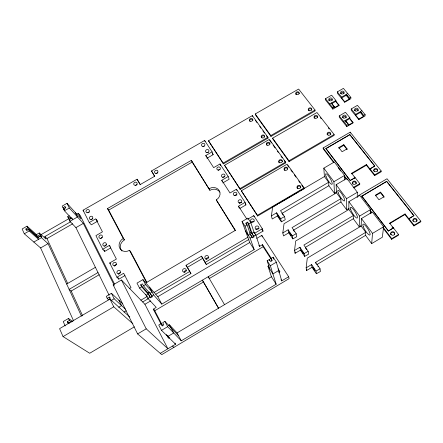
<?xml version="1.0" encoding="UTF-8"?>
<svg xmlns="http://www.w3.org/2000/svg" width="443" height="443" viewBox="0 0 443 443"><rect width="100%" height="100%" fill="white"/><g stroke="black" fill="none" stroke-linecap="round" stroke-linejoin="round"><path stroke-width="0.66" d="M344.709 101.724L349.289 99.077L349.289 98.274L346.188 94.509L341.614 97.15L341.631 97.947L344.709 101.724L344.715 102.244L350.845 98.695L350.85 97.366L343.425 88.373L337.322 91.889L337.361 93.229L344.715 102.244M366.433 164.552L366.405 165.211L351.648 173.889L351.653 173.246L366.433 164.552L369.916 168.966L374.745 166.125L349.793 134.589L325.91 148.516L350.23 180.561L354.544 178.025M349.865 118.525L349.87 117.749L345.457 112.289L339.244 115.894L339.277 117.179L346.786 126.582L353.027 122.949L353.032 122.445L349.865 118.525L345.224 121.221M350.219 133.038L350.219 132.175L323.146 147.951L323.207 148.782L333.629 162.498M350.23 180.561L325.91 148.516M351.244 108.934L351.233 110.235L358.841 119.566L365.065 115.944L365.121 114.648L357.435 105.34L351.244 108.934L355.679 114.372L355.668 115.152L358.852 119.056L358.841 119.566M360.984 225.725L359.229 226.772L353.304 218.759L353.348 215.558L348.862 209.506L348.857 201.681L359.655 195.291L370.525 209.578L370.243 213.676M350.23 180.412L355.081 177.704L351.653 173.246M357.219 197.617L357.357 192.268L346.814 178.413L336.159 184.681L336.481 192.81L340.833 198.685L340.922 202.014L346.67 209.794L348.979 208.42M358.852 119.056L363.498 116.354L360.297 112.461L360.32 111.675L355.679 114.372M358.858 196.155L358.88 195.396L387.027 178.75L420.85 221.173L420.673 221.893L413.917 225.947L404.93 214.534L405.035 213.947L408.845 218.776L413.895 215.63L386.639 181.348L361.804 196.188L388.356 231.03L393.423 227.879L388.356 231.03M355.087 177.554L359.766 183.646L359.744 184.426L353.807 187.926M359.229 226.772L359.6 216.073L348.857 201.681M363.498 116.354L363.531 115.573L360.32 111.675M361.139 226.063L361.449 218.549L372.397 212.036L383.599 226.766L382.353 237.221L371.677 243.611L365.58 235.36L365.757 232.293L361.139 226.063L307.281 258.136L306.146 267.832L306.617 270.535L312.033 267.301L311.623 264.565L306.146 267.832M369.916 168.966L374.756 165.97L349.793 134.589M350.219 132.175L381.196 171.004L381.118 171.806L374.623 175.638L374.684 174.847L369.927 168.811M371.677 243.611L372.524 233.378L361.449 218.549M384.053 197.301L380.493 192.744L380.554 192.124L375.404 195.175L378.953 199.754L384.125 196.686L380.554 192.124M413.867 215.769L386.639 181.348M306.617 270.535L306.777 269.161M295.11 253.302L294.523 250.45L299.922 247.244L300.454 250.129L295.11 253.302L295.276 251.962M294.523 250.45L295.708 241.003L348.862 209.506M282.8 232.929L288.127 229.784L288.775 232.808L283.503 235.925L282.8 232.929L284.041 223.726L336.481 192.81M271.393 215.885L276.654 212.795L277.407 215.951L272.207 219.008L271.393 215.885L272.683 206.914L324.426 176.563L323.816 168.152L334.327 161.994L344.549 175.439L344.615 180.019M393.423 227.879L398.545 234.541L398.423 235.233L391.629 239.303L391.734 238.627L383.416 227.685M408.845 218.776L413.895 215.63M413.917 225.947L414.078 225.232L420.85 221.173M329.742 104.011L331.298 102.931L334.354 106.735M343.624 121.376L345.213 120.28L348.375 124.223M315.798 263.43L315.654 262.328L365.757 232.293M316.607 264.731L365.58 235.36M391.734 238.627L398.545 234.541M305.565 247.249L353.304 218.759M160.255 353.342L175.561 344.211L174.979 343.109M175.561 344.211L161.507 330.345L158.749 325.035L160.942 323.733L162.049 325.849L163.81 324.802L162.703 322.692L164.896 321.391L167.681 326.679L181.265 340.811L276.166 284.207L270.335 265.728L267.157 260.761L269.294 259.493L270.568 261.47L272.279 260.456L271.005 258.479L273.143 257.211L276.343 262.162L281.726 280.89L288.664 276.748L261.813 235.394L256.768 238.367M372.524 233.378L383.599 226.766M405.035 213.947L389.652 223.134L393.401 228.012M389.574 223.709L404.93 214.534M353.348 215.558L303.898 245.045L308.178 251.342L308.621 254.193L304.673 256.386L300.454 250.129M359.6 216.073L370.525 209.578M278.736 270.485L272.927 273.94L267.998 266.215L269.034 265.601M169.37 337.488L168.357 338.092L166.474 334.476M168.323 325.383L169.381 324.758L177.067 332.909L271.426 276.742L267.998 266.215M278.73 272.395L279.915 271.692L278.06 268.818M340.833 198.685L292.048 227.624L296.201 233.732L296.766 236.728L292.867 238.877L288.775 232.808M293.238 230.321L340.922 202.014M137.623 333.922L146.229 328.828L167.914 348.774L144.916 304.286L121.437 280.004L113.148 284.849L137.623 333.922L161.75 354.627L289.135 278.614L288.664 276.748M375.354 195.789L380.493 192.744M161.507 330.345L167.681 326.679M270.335 265.728L276.343 262.162M324.426 176.563L328.656 182.261L280.519 210.674L284.55 216.599L285.226 219.734L281.383 221.843L277.407 215.951M281.831 213.498L328.867 185.717L328.656 182.261M353.226 187.511L359.766 183.646M374.684 174.847L381.196 171.004M161.125 324.226L153.267 309.159L156.241 307.403L147.829 298.327L145.681 294.207M149.551 287.202L153.627 294.916L161.789 304.125L254.177 249.57L250.085 238.118L245.45 230.853M258.911 245.317L259.587 246.369L262.489 244.658L271.387 258.463M218.515 308.073L203.492 281.958L154.773 310.742L153.267 309.159M262.489 244.658L263.142 246.712L209.317 278.514L208.243 276.692L224.523 304.662M346.67 209.794L346.581 198.636L357.357 192.268M134.384 326.829L89.702 353.254L63.056 336.591L59.578 328.656L109.991 299.103L129.827 317.05M361.804 196.188L386.623 181.503M63.056 336.591L113.768 306.805L132.872 323.744M155.803 294.257L190.922 273.575L186.021 265.268L201.493 256.181L206.333 264.499L248.861 239.458M118.741 307.254L121.554 305.598L118.907 300.271M186.021 265.268L187.378 267.351L202.717 258.335L201.493 256.181M336.73 191.919L334.448 193.264L333.922 181.685L344.549 175.439M140.658 284.849C143.172 289.716 148.134 292.873 150.542 297.812L152.193 296.843C149.778 291.915 144.883 288.709 142.364 283.847L140.658 284.849L148.012 292.978L149.651 292.015M249.509 233.278L251.115 232.337L247.582 222.126L245.92 223.1L246.369 224.374M148.377 294.196L146.312 295.415L139.556 288.088L136.981 283.132L142.939 279.638L157.835 296.672L161.789 304.125M150.027 293.227L152.093 292.009L145.537 284.578L142.939 279.638M245.92 223.1L247.111 224.955L250.356 234.197L248.34 235.383L245.029 226.179L242.061 221.539L247.864 218.133L250.86 222.763L254.415 233.361M250.6 234.978L252.416 237.813L254.022 236.867L251.967 233.251L253.983 232.066L255.738 234.79L259.587 246.369M140.863 300.21L147.397 296.367M153.931 292.518L189.587 271.537M205.131 262.389L248.019 237.143M254.575 233.289L262.317 228.732L253.767 215.647L247.692 219.207M124.057 312.055L126.255 310.764M147.829 298.327L149.9 297.109M151.556 296.134L153.627 294.916M250.085 238.118L252.106 236.933L250.356 234.197M253.723 235.981L255.738 234.79M142.712 301.965L148.665 298.46M255.949 235.283L263.037 231.108L262.317 228.732M144.916 304.286L150.609 300.93M157.835 296.672L249.708 242.531L242.061 221.539M72.918 321.568L68.493 318.462L63.227 321.552L65.171 325.926M122.75 303.865L111.453 293.305L106.242 296.361L107.195 298.316L108.712 299.678M70.116 322.067L68 323.307L67.281 321.701L69.396 320.461L71.6 322M107.195 298.316L109.283 297.092L110.257 297.973M107.959 299.883L110.052 298.654L109.283 297.092M129.583 288.454L131.017 287.612L123.669 273.27L116.913 277.213L109.709 262.959L116.393 259.072L109.382 245.4L102.776 249.226L95.909 235.632L102.444 231.855L95.754 218.803L89.287 222.524L83.057 210.198L137.081 179.216L140.409 184.786M111.248 300.481L114.156 298.776L125.369 309.12M257.638 215.996L257.422 215.298L304.125 187.91L287.119 164.143L241.33 190.8L257.638 215.996L277.689 204.234M278.868 203.542L298.92 191.78M300.099 191.088L304.23 188.663L304.125 187.91M139.556 288.088L141.694 286.837M143.405 285.829L145.537 284.578M245.029 226.179L247.111 224.955M251.967 233.251L248.778 223.981L250.86 222.763M325.921 148.676L349.793 134.75M343.796 145.348L338.851 148.239L338.834 147.563L343.785 144.667L347.057 148.854L347.063 149.529L343.796 145.348L343.785 144.667M239.198 208.072L238.528 206.189L245.084 202.362L236.49 189.211L230 192.982L221.782 180.251L228.206 176.53L219.999 163.976L213.648 167.642L205.801 155.487L212.086 151.871L204.638 140.475L151.512 170.943L154.762 176.547M116.913 277.213L118.824 279.173L124.965 275.585M240.017 208.354L245.926 204.899L245.084 202.362M347.057 148.854L342.09 151.755L338.834 147.563M349.87 117.749L345.219 120.452L348.375 124.389L348.375 125.153L353.032 122.445M355.668 115.152L360.297 112.461M66.66 284.029L95.417 267.317M346.786 126.582L346.78 125.319L348.375 124.389M363.531 115.573L365.121 114.648M240.161 189.382L239.912 188.64L285.619 162.044L269.388 139.368L224.557 165.272L240.161 189.382L285.763 162.841L285.619 162.044M289.08 161.595L288.947 160.792L334.122 134.5L316.966 112.522L272.644 138.138L272.816 138.975L289.08 161.595L334.155 135.359L334.122 134.5M97.992 272.561L69.119 289.362L71.19 291.04L82.642 315.842M71.19 291.04L99.243 274.699M332.843 109.116L332.787 107.821L334.36 106.913L331.309 103.103L335.888 100.456L331.624 95.179L325.505 98.711L325.577 100.024L332.843 109.116L338.989 105.561L338.978 105.041L335.916 101.253L335.888 100.456M349.289 98.274L350.85 97.366M338.978 105.041L334.387 107.699L334.36 106.913M102.776 249.226L104.753 251.369L110.711 247.914M222.796 182.909L229.158 179.216L228.206 176.53M223.41 163.882L223.134 163.102L267.882 137.258L252.383 115.601L208.476 140.791L223.41 163.882L268.059 138.089L267.882 137.258M270.972 136.411L270.795 135.569L315.023 110.03L298.648 89.054L255.246 113.956L255.445 114.826L270.972 136.411L315.095 110.922L315.023 110.03M335.916 101.253L331.342 103.895L331.309 103.103M341.631 97.947L346.193 95.311L346.188 94.509M73.527 320.71L40.618 247.942L24.287 233.782L22.15 228.965L27.051 226.163L36.459 234.618L39.311 232.985L45.95 239.043L44.821 236.584L70.742 221.705M44.821 236.584L46.975 238.561L72.669 223.804M121.947 250.998A7.636 6.662 -37.7 0 1 124.405 239.884L123.248 238.456L107.477 208.564L191.376 160.327L209.899 190.296A7.47 6.595 -23 0 1 219.839 192.124M40.618 247.942L48.071 243.65L81.44 316.119M71.96 218.05L69.13 219.678L69.933 221.328L75.925 227.636L83.317 223.383L114.05 284.91M107.477 208.564L108.685 210.104L192.157 162.088L191.376 160.327M97.742 221.135L91.33 224.828L89.287 222.524M206.909 158.273L213.144 154.685L212.086 151.871M28.435 229.247L26.469 230.371L25.855 228.998L27.82 227.874L37.218 236.291L40.075 234.657L41.587 236.811L40.684 235.997L37.827 237.631L28.435 229.247L29.205 230.969L38.591 239.314L37.827 237.631M72.231 218.604L72.774 219.7L64.457 210.796L63.631 209.113L65.581 208L64.922 206.659L62.978 207.773L62.158 206.1L67.015 203.326L81.063 218.875L78.273 213.282L76.484 214.312M24.287 233.782L29.205 230.969M64.457 210.796L69.329 208.011L83.317 223.383M69.728 220.099L67.685 216.721L69.379 215.752M68.488 218.36L70.753 217.064M40.695 234.834L68.731 218.759M37.417 237.514L40.972 235.477M69.302 219.224L71.655 217.878M33.823 242.05L41.454 237.675L48.071 243.65M69.933 221.328L77.497 216.987L75.216 212.402M312.033 267.301L316.38 273.746L320.383 271.515L320.062 268.812L315.654 262.328M316.38 273.746L316.014 271.066L320.062 268.812M304.673 256.386L304.186 253.557L308.178 251.342M292.867 238.877L292.264 235.903L296.201 233.732M281.383 221.843L280.668 218.731L284.55 216.599M361.903 110.756L360.325 111.503L363.537 115.401M347.744 93.606L346.182 94.331L349.289 98.097M67.281 321.701L69.451 323.191M67.53 283.099L46.975 238.561M25.855 228.998L27.339 230.31M172.504 346.038L173.9 347.378M113.148 284.849L114.128 285.807M160.942 323.733L162.863 325.688M109.709 262.959L110.49 263.784M164.896 321.391L178.634 335.86M69.13 219.678L69.944 220.536M67.685 216.721L68.61 217.701M62.978 207.773L64.368 209.268M63.631 209.113L64.556 210.109M64.922 206.659L65.83 207.645M78.273 213.282L80.177 215.409L114.46 283.935M109.382 245.4L110.152 246.264M83.057 210.198L83.888 211.145M96.153 219.268L97.344 220.669M123.248 238.456A7.675 6.684 -37.6 0 0 119.754 248.241A7.675 6.684 -37.6 0 0 129.506 250.328L130.646 251.702L146.926 282.545M346.193 95.311L349.289 99.077M337.322 91.889L341.614 97.15M335.55 101.297L338.989 105.561M350.086 119.305L352.191 121.908M332.865 105.794L334.005 107.223M345.618 121.714L346.404 122.694M325.505 98.711L332.787 107.821M339.244 115.894L346.78 125.319M408.872 218.637L414.078 225.232M366.405 165.211L374.623 175.638M320.378 117.688L321.214 118.763M328.307 127.861L329.143 128.935M354.079 177.05L354.887 178.103M392.105 226.999L392.947 228.095M361.809 196.044L388.373 230.897M323.146 147.951L334.011 162.238M338.186 167.731L340.695 171.026M344.455 175.971L347.378 179.819M370.11 210.17L371.771 212.363M344.46 176.757L346.127 178.95M370.055 210.901L371.716 213.089M382.918 227.835L391.629 239.303M323.816 168.152L333.922 181.685M336.159 184.681L346.581 198.636M328.867 185.717L334.448 193.264M255.246 113.956L270.795 135.569M272.644 138.138L288.947 160.792M255.367 120.346L256.957 122.561M259.731 126.443L260.921 128.11M262.904 130.879L264.488 133.099M266.476 135.874L268.059 138.089M269.565 140.198L271.542 142.956M273.121 145.166L275.097 147.929M277.468 151.24L278.254 152.348M281.023 156.213L282.208 157.869M284.179 160.632L285.763 162.841M287.651 165.488L288.836 167.144M290.813 169.902L292.391 172.111M294.362 174.869L295.941 177.078M298.704 180.938L299.889 182.594M301.86 185.351L303.438 187.561M282.39 213.991L282.634 214.34M293.942 230.986L294.196 231.34M276.654 212.795L280.668 218.731M288.127 229.784L292.264 235.903M299.922 247.244L304.186 253.557M311.623 264.565L316.014 271.066M208.476 140.791L223.134 163.102M224.557 165.272L239.912 188.64M241.33 190.8L257.422 215.298M212.407 153.549L213.144 154.685M245.184 203.758L245.926 204.899M261.929 229.413L263.037 231.108M238.528 206.189L246.768 218.953M247.582 222.126L248.778 223.981M263.142 246.712L271.614 259.864M278.243 270.152L279.716 272.439M251.115 232.337L254.022 236.867M280.978 279.727L281.726 280.89M249.708 242.531L254.177 249.57M271.426 276.742L276.166 284.207M209.19 188.635A7.509 6.617 -23 0 1 219.196 190.496A7.509 6.617 -23 0 1 216.256 199.871L235.416 230.327L146.489 282.512L129.506 250.328M192.157 162.088L209.899 190.296M235.283 230.665L216.256 199.871M203.492 281.958L202.368 280.164L218.521 308.234M282.894 214.739L283.143 215.16M151.512 170.943L154.64 176.275L140.143 184.604L137.081 179.216M202.717 258.335L206.333 264.499M187.378 267.351L190.922 273.575M177.067 332.909L181.265 340.811M169.381 324.758L173.717 332.964L167.753 336.514L167.155 335.362M108.685 210.104L124.405 239.884M150.603 293.825L152.193 296.843M148.012 292.978L150.542 297.812M154.175 309.596L162.753 326.031M167.864 335.816L169.143 338.258M121.437 280.004L146.229 328.828M104.133 250.14L104.753 251.369M117.888 277.329L118.824 279.173M67.015 203.326L69.329 208.011M111.453 293.305L114.156 298.776M75.925 227.636L109.1 295.176M109.991 299.103L113.768 306.805M39.311 232.985L40.075 234.657M40.684 235.997L41.454 237.675M36.459 234.618L37.218 236.291M27.051 226.163L27.82 227.874M68.493 318.462L69.396 320.461M205.801 155.487L206.466 157.16M204.638 140.475L205.081 141.622M221.782 180.251L222.392 181.846M219.999 163.976L220.603 165.627M252.106 236.933L252.416 237.813M236.49 189.211L236.939 190.512M267.157 260.761L269.842 269.1M253.767 215.647L254.16 216.876M261.813 235.394L262.306 236.977M269.294 259.493L269.698 260.783M271.005 258.479L271.792 261.065M273.143 257.211L273.719 259.161M252.383 115.601L252.593 116.465M118.818 274.211A1.888 1.661 -41.9 0 1 120.756 272.373M114.743 266.188A1.877 1.639 -41 0 1 116.67 264.366M104.902 246.175A1.844 1.589 -39.2 0 1 106.702 244.841M101.01 238.517A1.833 1.567 -38.6 0 1 102.35 237.276M91.734 219.446A1.8 1.517 -37.3 0 1 92.842 218.632M135.984 185.263A1.761 1.495 -30.9 0 1 137.219 184.725M156.589 173.429A1.755 1.495 -28.1 0 1 157.819 172.897M207.523 152.614A1.75 1.495 -21.4 0 1 208.387 152.348M218.382 170.195A1.778 1.545 -20.8 0 1 220.082 169.675M222.984 177.294A1.789 1.567 -20.5 0 1 224.695 176.774M234.735 195.413A1.822 1.617 -19.6 0 1 236.905 195.025M251.386 222.624A1.866 1.694 -17.8 0 1 254.088 221.439M239.259 203.204A1.833 1.639 -19.2 0 1 241.74 202.457M206.023 259.52A1.888 1.733 -30.1 0 1 208.841 257.859M184.011 272.046A1.899 1.739 -35.6 0 1 186.326 270.69M88.345 212.784A1.789 1.501 -36.8 0 1 89.447 211.981M255.976 229.718A1.877 1.717 -17.1 0 1 259.089 228.782M203.514 146.434A1.739 1.479 -21.6 0 1 204.373 146.168M249.647 121.21A1.733 1.456 -15.6 0 1 250.86 119.311A1.733 1.456 -15.6 0 1 252.964 120.186M261.37 137.441A1.766 1.506 -14.4 0 1 264.626 136.444M266.603 145.116A1.778 1.523 -13.8 0 1 267.821 143.15A1.778 1.523 -13.8 0 1 269.997 144.075M279.129 162.886A1.805 1.573 -12.2 0 1 279.948 160.582A1.805 1.573 -12.2 0 1 282.396 161.468M284.461 170.411A1.822 1.595 -11.4 0 1 285.281 168.08A1.822 1.595 -11.4 0 1 287.756 168.982M297.403 188.663A1.855 1.645 -9.1 0 1 298.444 186.182A1.855 1.645 -9.1 0 1 300.825 187.627M295.952 94.619A1.739 1.434 -10.7 0 1 297.109 92.759A1.739 1.434 -10.7 0 1 299.258 93.595M308.328 110.34A1.766 1.473 -9.2 0 1 310.022 108.723A1.766 1.473 -9.2 0 1 311.85 110.058M314.214 118.226A1.783 1.495 -8.4 0 1 315.604 116.243A1.783 1.495 -8.4 0 1 317.686 117.567M327.178 134.7A1.816 1.539 -6.5 0 1 328.9 133.033A1.816 1.539 -6.5 0 1 330.799 134.434M305.377 247.947A1.949 0.282 58.8 0 1 306.074 248.816M306.346 249.237A1.949 0.282 58.8 0 1 306.611 249.675M317.858 266.149A1.988 0.288 58.5 0 1 318.14 266.581M340.667 93.672A1.778 1.456 -6.3 0 1 342.301 92.454A1.778 1.456 -6.3 0 1 344.084 93.39M328.872 100.483A1.772 1.467 -7.2 0 1 330.517 99.26A1.772 1.467 -7.2 0 1 332.289 100.201M354.616 110.717A1.811 1.506 -4.3 0 1 356.504 109.465A1.811 1.506 -4.3 0 1 358.193 110.822M342.644 117.666A1.805 1.512 -5.3 0 1 344.543 116.409A1.805 1.512 -5.3 0 1 346.216 117.783M373.742 171.031A1.91 1.65 0.8 0 1 375.747 169.265A1.91 1.65 0.8 0 1 377.519 171.219M352.501 184.039A1.905 1.667 -1 0 1 354.178 181.835A1.905 1.667 -1 0 1 356.166 183.812M412.854 220.946A2.027 1.778 9.6 0 1 414.919 219.064A2.027 1.778 9.6 0 1 416.852 221.201M390.754 234.707A2.016 1.8 8.7 0 1 392.47 232.342A2.016 1.8 8.7 0 1 394.624 234.519M301.279 250.173L303.333 253.479L301.279 250.173M312.957 267.478C314.657 272.201 316.335 270.917 312.957 267.478M278.093 215.708L279.954 218.953L278.093 215.708M289.567 232.697C290.791 236.861 292.889 236.529 289.567 232.697M118.558 273.924A1.905 1.672 -41.7 0 0 120.352 271.188A1.905 1.672 -41.7 0 0 117.234 271.321A1.905 1.672 -41.7 0 0 118.558 273.924M114.444 265.817A1.894 1.65 -40.9 0 0 116.227 263.109A1.894 1.65 -40.9 0 0 113.137 263.253A1.894 1.65 -40.9 0 0 114.444 265.817M104.41 246.064A1.861 1.595 -39.1 0 0 106.176 243.428A1.861 1.595 -39.1 0 0 103.147 243.584A1.861 1.595 -39.1 0 0 104.41 246.064M90.909 219.479A1.816 1.528 -37.2 0 0 92.653 216.943A1.816 1.528 -37.2 0 0 89.702 217.114A1.816 1.528 -37.2 0 0 90.909 219.479M100.483 238.334A1.844 1.578 -38.5 0 0 102.244 235.726A1.844 1.578 -38.5 0 0 99.232 235.886A1.844 1.578 -38.5 0 0 100.483 238.334M135.309 185.301A1.778 1.506 -30.8 0 0 136.976 182.837A1.778 1.506 -30.8 0 0 134.024 183.031A1.778 1.506 -30.8 0 0 135.309 185.301M155.687 173.329A1.766 1.501 -28 0 0 157.907 171.275A1.766 1.501 -28 0 0 155.094 170.771A1.766 1.501 -28 0 0 155.687 173.329M218.083 170.062A1.794 1.556 -20.8 0 0 220.287 167.975A1.794 1.556 -20.8 0 0 217.347 167.471A1.794 1.556 -20.8 0 0 218.083 170.062M206.754 152.575A1.766 1.506 -21.4 0 0 208.93 150.542A1.766 1.506 -21.4 0 0 206.05 150.066A1.766 1.506 -21.4 0 0 206.754 152.575M234.596 195.535A1.833 1.628 -19.6 0 0 236.833 193.381A1.833 1.628 -19.6 0 0 233.804 192.827A1.833 1.628 -19.6 0 0 234.596 195.535M222.729 177.228A1.805 1.573 -20.5 0 0 224.939 175.123A1.805 1.573 -20.5 0 0 221.982 174.603A1.805 1.573 -20.5 0 0 222.729 177.228M251.895 222.231A1.883 1.706 -17.8 0 0 254.177 219.999A1.883 1.706 -17.8 0 0 251.054 219.401A1.883 1.706 -17.8 0 0 251.895 222.231M239.458 203.044A1.85 1.65 -19.2 0 0 241.712 200.867A1.85 1.65 -19.2 0 0 238.655 200.302A1.85 1.65 -19.2 0 0 239.458 203.044M184.321 272.201A1.916 1.75 -35.4 0 0 186.049 269.422A1.916 1.75 -35.4 0 0 182.826 269.56A1.916 1.75 -35.4 0 0 184.321 272.201M206.161 259.033A1.905 1.744 -30 0 0 208.509 256.741A1.905 1.744 -30 0 0 205.408 256.087A1.905 1.744 -30 0 0 206.161 259.033M87.492 212.751A1.805 1.512 -36.7 0 0 89.231 210.237A1.805 1.512 -36.7 0 0 86.296 210.414A1.805 1.512 -36.7 0 0 87.492 212.751M202.706 146.34A1.755 1.484 -21.6 0 0 204.876 144.318A1.755 1.484 -21.6 0 0 202.019 143.853A1.755 1.484 -21.6 0 0 202.706 146.34M256.541 229.402A1.894 1.728 -17.2 0 0 258.828 227.148A1.894 1.728 -17.2 0 0 255.683 226.534A1.894 1.728 -17.2 0 0 256.541 229.402M250.234 121.188A1.739 1.462 -15.6 0 0 252.815 119.704A1.739 1.462 -15.6 0 0 250.229 118.63A1.739 1.462 -15.6 0 0 250.234 121.188M262.068 137.862A1.766 1.506 -14.4 0 0 264.681 136.344A1.766 1.506 -14.4 0 0 262.04 135.231A1.766 1.506 -14.4 0 0 262.068 137.862M267.256 145.171A1.783 1.528 -13.8 0 0 269.887 143.643A1.783 1.528 -13.8 0 0 267.218 142.508A1.783 1.528 -13.8 0 0 267.256 145.171M279.644 162.625A1.811 1.578 -12.2 0 0 282.318 161.069A1.811 1.578 -12.2 0 0 279.583 159.89A1.811 1.578 -12.2 0 0 279.644 162.625M284.999 170.173A1.827 1.595 -11.4 0 0 287.69 168.6A1.827 1.595 -11.4 0 0 284.927 167.399A1.827 1.595 -11.4 0 0 284.999 170.173M297.984 188.469A1.861 1.65 -9.2 0 0 300.714 186.868A1.861 1.65 -9.2 0 0 297.884 185.611A1.861 1.65 -9.2 0 0 297.984 188.469M296.677 94.514A1.739 1.434 -10.7 0 0 299.224 93.052A1.739 1.434 -10.7 0 0 296.583 92.028A1.739 1.434 -10.7 0 0 296.677 94.514M309.181 110.667A1.772 1.479 -9.2 0 0 311.767 109.172A1.772 1.479 -9.2 0 0 309.064 108.103A1.772 1.479 -9.2 0 0 309.181 110.667M315.017 118.198A1.783 1.495 -8.4 0 0 317.614 116.692A1.783 1.495 -8.4 0 0 314.884 115.601A1.783 1.495 -8.4 0 0 315.017 118.198M328.119 135.121A1.816 1.545 -6.5 0 0 330.755 133.581A1.816 1.545 -6.5 0 0 327.958 132.446A1.816 1.545 -6.5 0 0 328.119 135.121M350.767 209.76A6.363 1.495 58.3 0 0 356.969 218.139A6.363 1.495 58.3 0 0 353.979 210.12A6.363 1.495 58.3 0 0 350.767 209.76M338.236 192.899A6.246 1.451 58.7 0 0 344.25 201.028A6.246 1.451 58.7 0 0 341.193 192.976A6.246 1.451 58.7 0 0 338.236 192.899M326.042 176.491A6.147 1.412 59.2 0 0 331.885 184.382A6.147 1.412 59.2 0 0 328.756 176.303A6.147 1.412 59.2 0 0 326.042 176.491M363.194 226.484A6.484 1.534 57.8 0 0 369.578 235.111A6.484 1.534 57.8 0 0 366.671 227.137A6.484 1.534 57.8 0 0 363.194 226.484M341.586 93.91A1.783 1.462 -6.3 0 0 344.156 92.426A1.783 1.462 -6.3 0 0 341.403 91.385A1.783 1.462 -6.3 0 0 341.586 93.91M329.736 100.749A1.778 1.467 -7.3 0 0 332.316 99.26A1.778 1.467 -7.3 0 0 329.581 98.208A1.778 1.467 -7.3 0 0 329.736 100.749M355.22 110.828A1.816 1.506 -4.4 0 0 358.193 109.914A1.816 1.506 -4.4 0 0 355.829 108.253A1.816 1.506 -4.4 0 0 355.22 110.828M343.591 118.021A1.811 1.517 -5.4 0 0 346.204 116.498A1.811 1.517 -5.4 0 0 343.403 115.401A1.811 1.517 -5.4 0 0 343.591 118.021M374.462 171.358A1.91 1.65 0.7 0 0 377.586 170.411A1.91 1.65 0.7 0 0 375.066 168.55A1.91 1.65 0.7 0 0 374.462 171.358M353.054 183.983A1.905 1.672 -1.1 0 0 356.183 183.037A1.905 1.672 -1.1 0 0 353.697 181.143A1.905 1.672 -1.1 0 0 353.054 183.983M413.745 221.461A2.032 1.783 9.5 0 0 417.018 220.481A2.032 1.783 9.5 0 0 414.299 218.427A2.032 1.783 9.5 0 0 413.745 221.461M391.457 234.807A2.021 1.805 8.7 0 0 394.741 233.826A2.021 1.805 8.7 0 0 392.061 231.739A2.021 1.805 8.7 0 0 391.457 234.807"/></g></svg>
